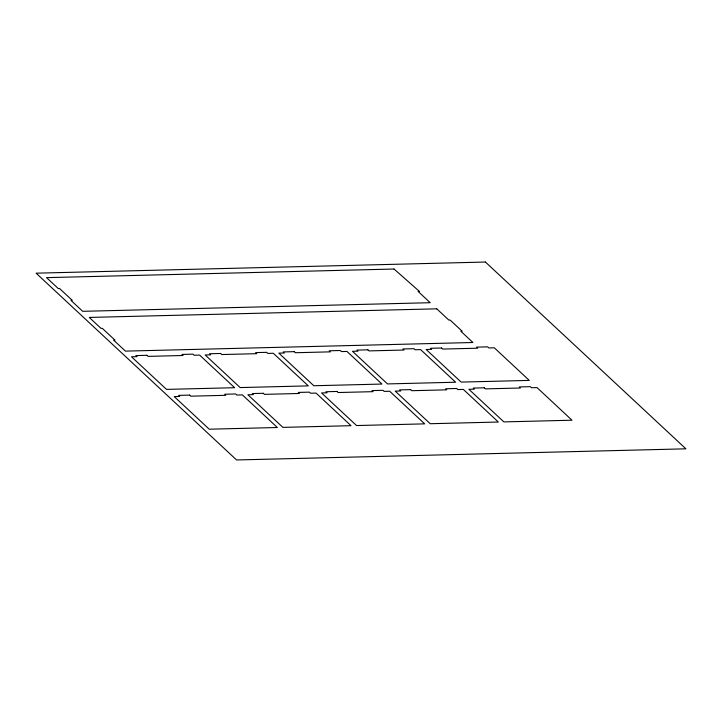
<?xml version="1.0" encoding="UTF-8"?>
<svg xmlns="http://www.w3.org/2000/svg" width="722" height="722" viewBox="0 0 722 722"><rect width="100%" height="100%" fill="white"/><g stroke="black" fill="none" stroke-linecap="round" stroke-linejoin="round"><path stroke-width="1.08" d="M485.428 262.041L36.1 273.178L236.572 459.959L685.9 448.822L485.428 262.041M394.05 269.026L46.551 277.636L58.311 288.592L59.601 288.556L72.254 300.343L70.964 300.37L82.705 311.317L430.204 302.708L418.155 291.48L419.446 291.453L394.05 269.026M436.774 308.826L89.275 317.436L101.035 328.393L102.325 328.366L114.969 340.143L113.688 340.179L125.429 351.118L472.919 342.508L460.88 331.29L462.17 331.254L450.122 320.036L448.831 320.063L436.774 308.826M146.927 355.305L135.88 355.576L137.036 356.65L131.503 356.785L166.511 389.393L234.641 387.705L199.642 355.098L194.119 355.233L192.973 354.159L181.917 354.439L183.072 355.504L148.082 356.379L146.927 355.305M220.589 353.473L209.542 353.753L210.689 354.827L205.165 354.962L240.164 387.57L308.303 385.882L273.304 353.275L267.781 353.41L266.626 352.336L255.579 352.607L256.734 353.681L221.744 354.547L220.589 353.473M294.251 351.65L283.204 351.93L284.351 352.995L278.827 353.13L313.826 385.747L381.965 384.059L346.966 351.443L341.443 351.587L340.288 350.513L329.241 350.784L330.387 351.858L295.406 352.724L294.251 351.65M367.913 349.827L356.867 350.098L358.013 351.172L352.489 351.307L387.488 383.923L455.627 382.227L420.628 349.619L415.105 349.755L413.95 348.69L402.903 348.961L404.049 350.035L369.059 350.901L367.913 349.827M441.575 348.004L430.529 348.275L431.675 349.349L426.151 349.484L461.15 382.091L529.289 380.404L494.29 347.796L488.758 347.932L487.612 346.858L476.565 347.138L477.711 348.203L442.721 349.069L441.575 348.004M189.651 395.105L178.605 395.385L179.751 396.45L174.228 396.595L209.227 429.202L277.365 427.514L242.366 394.898L236.843 395.042L235.688 393.968L224.641 394.239L225.796 395.313L190.807 396.179L189.651 395.105M263.313 393.282L252.267 393.553L253.413 394.627L247.89 394.763L282.889 427.379L351.027 425.691L316.028 393.075L310.505 393.21L309.35 392.145L298.303 392.416L299.45 393.49L264.46 394.356L263.313 393.282M336.975 391.459L325.929 391.73L327.075 392.804L321.552 392.939L356.551 425.547L424.689 423.859L389.69 391.252L384.167 391.387L383.012 390.313L371.965 390.593L373.112 391.658L338.122 392.533L336.975 391.459M410.637 389.636L399.582 389.907L400.737 390.981L395.214 391.116L430.213 423.724L498.351 422.036L463.353 389.429L457.82 389.564L456.674 388.49L445.627 388.761L446.774 389.835L411.784 390.701L410.637 389.636M484.3 387.804L473.244 388.084L474.399 389.149L468.876 389.293L503.875 421.901L572.004 420.213L537.006 387.597L531.482 387.741L530.336 386.667L519.289 386.938L520.436 388.012L485.446 388.878L484.3 387.804"/></g></svg>
